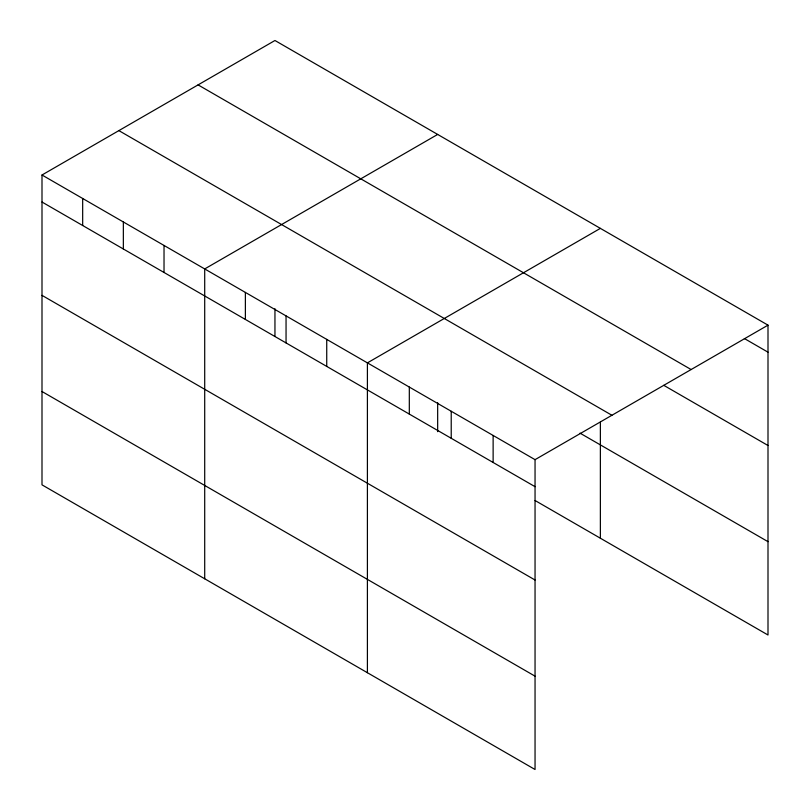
<?xml version="1.0" encoding="UTF-8"?>
<svg xmlns="http://www.w3.org/2000/svg" width="810" height="810" viewBox="0 0 810 810"><rect width="100%" height="100%" fill="white"/><g stroke="black" fill="none" stroke-linecap="round" stroke-linejoin="round"><path stroke-width="1.21" d="M41.998 175L535.046 459.655L535.046 769.5L41.998 484.846L41.998 175L274.954 40.5L768.001 325.154L768.001 634.999L535.076 500.519M437.663 134.44L204.707 268.93L204.707 578.785M600.372 228.369L367.406 362.87L367.406 672.715M535.046 459.655L768.001 325.154M744.36 338.529L768.001 352.178M198.085 84.888L691.122 369.542M663.765 385.327L768.001 445.51M118.878 130.612L611.914 415.267M580.031 433.147L768.001 541.667M41.998 202.024L535.046 486.678M41.998 295.356L535.046 580.011M41.998 391.513L535.046 676.168M600.372 422.111L600.372 538.215M493.128 435.456L493.128 462.48M451.221 411.267L451.221 438.281M437.663 402.661L437.663 431.669M409.313 387.069L409.313 414.092M326.734 339.39L326.734 366.414M286.051 315.9L286.051 342.924M274.954 308.721L274.954 336.474M245.379 292.42L245.379 319.444M164.025 245.45L164.025 272.474M123.353 221.97L123.353 248.994M82.671 198.48L82.671 225.504"/></g></svg>
